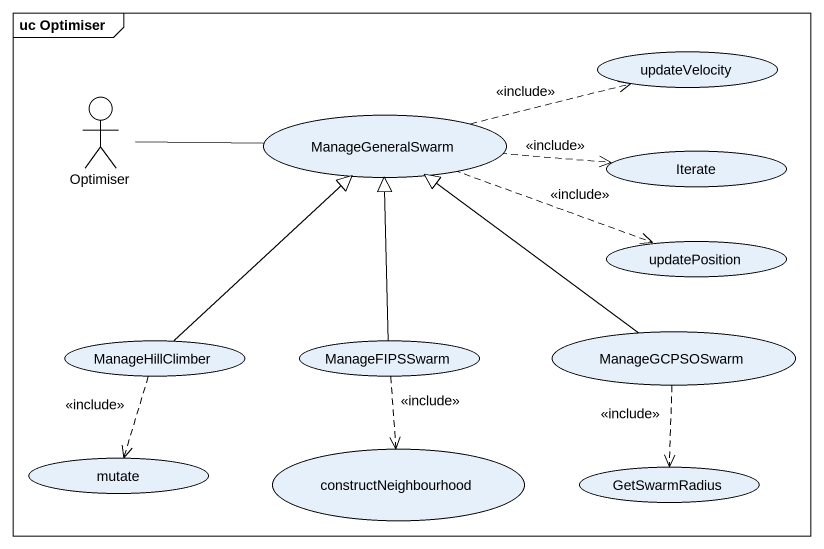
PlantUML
@startuml
mainframe uc Optimiser
usecase updateVelocity
actor Optimiser
usecase ManageGeneralSwarm
usecase Iterate
usecase updatePosition
usecase ManageHillClimber
usecase ManageFIPSSwarm
usecase ManageGCPSOSwarm
usecase mutate
usecase constructNeighbourhood
usecase GetSwarmRadius
Optimiser -right- ManageGeneralSwarm
ManageGeneralSwarm .right.> updateVelocity : <<include>>
ManageGeneralSwarm .right.> Iterate : <<include>>
ManageGeneralSwarm .right.> updatePosition : <<include>>
ManageHillClimber -up-|> ManageGeneralSwarm
ManageHillClimber ..> mutate : <<include>>
ManageFIPSSwarm -up-|> ManageGeneralSwarm
ManageFIPSSwarm ..> constructNeighbourhood : <<include>>
ManageGCPSOSwarm -up-|> ManageGeneralSwarm
ManageGCPSOSwarm ..> GetSwarmRadius : <<include>>
@enduml
